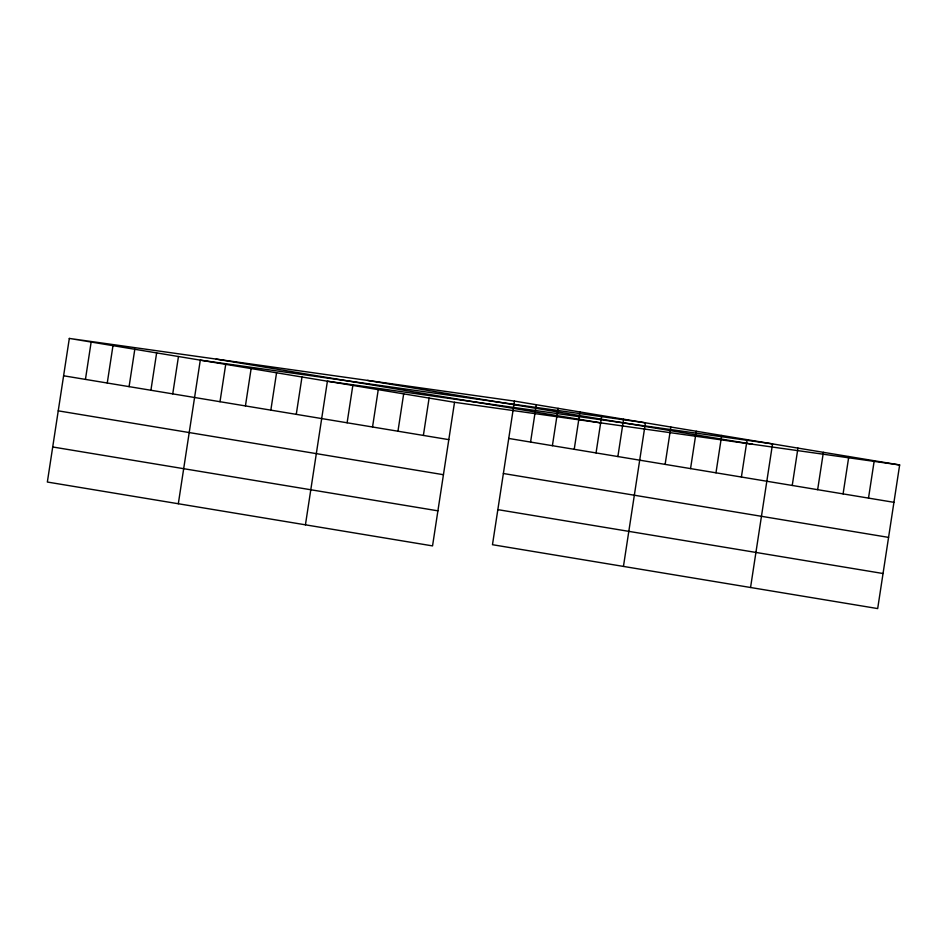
<?xml version="1.0" encoding="UTF-8"?>
<svg xmlns="http://www.w3.org/2000/svg" width="947" height="947" viewBox="0 0 947 947"><rect width="100%" height="100%" fill="white"/><g stroke="black" fill="none" stroke-linecap="round" stroke-linejoin="round"><path stroke-width="1.42" d="M69.32 338.422L47.35 482.035L432.542 545.898L454.524 402.297L69.32 338.422L514.458 401.102L899.65 464.965L877.68 608.578L492.476 544.703L514.458 401.102M85.443 379.392L91.149 342.045M107.26 383.014L112.977 345.667M129.088 386.636L134.805 349.277M150.916 390.259L156.634 352.9M172.745 393.869L178.462 356.522M178.32 503.745L200.291 360.144L645.416 422.812L623.446 566.424M220 401.706L225.717 364.358M245.427 405.92L251.133 368.572M270.842 410.134L276.56 372.787M296.269 414.348L301.986 377.001M305.431 524.827L327.402 381.215L772.539 443.894L750.557 587.495M347.111 422.788L352.829 385.429M372.538 427.002L378.255 389.643M397.965 431.216L403.671 393.857M423.38 435.431L429.098 398.083M530.569 442.071L536.286 404.712M552.397 445.694L558.114 408.335M574.225 449.304L579.943 411.957M596.054 452.926L601.759 415.579M617.882 456.549L623.588 419.19M665.125 464.385L670.843 427.026M690.552 468.599L696.27 431.24M715.979 472.813L721.685 435.454M741.394 477.028L747.112 439.68M792.237 485.456L797.954 448.109M817.663 489.67L823.381 452.323M843.09 493.884L848.808 456.537M868.506 498.11L874.223 460.751M454.524 402.297L899.65 464.965M367.566 380.41L752.758 444.285M216.212 359.102L601.416 422.978M508.74 438.449L893.932 502.324M63.615 375.781L448.807 439.645M503.378 473.512L888.57 537.387M58.241 410.844L443.445 474.707M497.85 509.64L883.042 573.515M52.712 446.972L437.916 510.835"/></g></svg>
